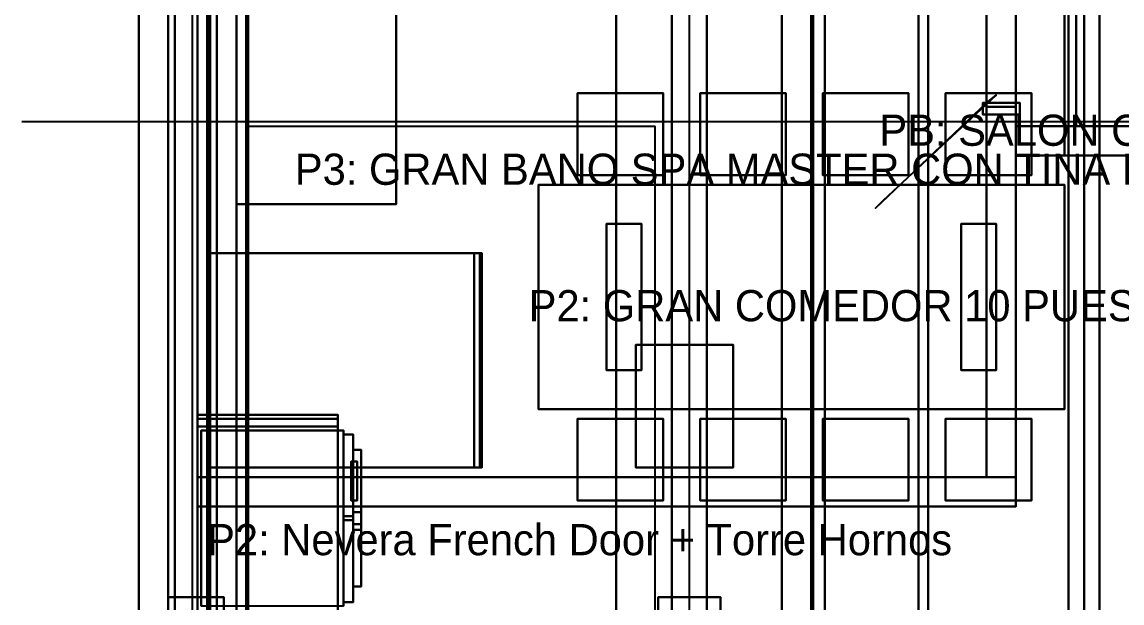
# Model space of a CAD drawing. Header units: metres. Extents: x -1 to 116, y -1 to 42.
# Drawn here: x -0.6 to 5.04, y 15.16 to 18.13 of the extents above; entities that cross this region are included whole.
import ezdxf

# ---------------------------------------------------------------- set-up
doc = ezdxf.new("R2010")
doc.units = ezdxf.units.M
for name, color, linetype in [('CANALON_OCULTO_PROPIO_3D', 8, 'CONTINUOUS'), ('CARPINTERIA_RUSTICA_3D', 8, 'CONTINUOUS'), ('CERCA_PERIMETRAL_3D', 8, 'CONTINUOUS'), ('CUBIERTA_CHALET_3D', 9, 'CONTINUOUS'), ('EJES_ESTRUCTURALES', 1, 'CONTINUOUS'), ('ESTRUCTURA_MADERA_CHALET_3D', 34, 'CONTINUOUS'), ('LOSA_PISO_3D', 8, 'CONTINUOUS'), ('MUROS_EXTERIORES_3D', 7, 'CONTINUOUS'), ('MUROS_INTERIORES_3D', 7, 'CONTINUOUS'), ('P2_COCINA_ISLA_3D', 34, 'CONTINUOUS'), ('P2_LOSA_PISO_3D', 8, 'CONTINUOUS'), ('P2_MOBILIARIO_SOCIAL_3D', 34, 'CONTINUOUS'), ('P2_MUROS_EXT_3D', 34, 'CONTINUOUS'), ('P2_ROTULOS', 6, 'CONTINUOUS'), ('P3_COLUMNAS_METAL_NEGRO_3D', 8, 'CONTINUOUS'), ('P3_LOSA_STEELDECK_3D', 8, 'CONTINUOUS'), ('P3_MOBILIARIO_PRIVADO_3D', 34, 'CONTINUOUS'), ('P3_MUROS_EXT_3D', 34, 'CONTINUOUS'), ('P3_MUROS_INT_3D', 6, 'CONTINUOUS'), ('P3_ROTULOS', 5, 'CONTINUOUS'), ('PB_MOBILIARIO_COMERCIAL_3D', 34, 'CONTINUOUS'), ('PB_MOBILIARIO_GARAJE_3D', 8, 'CONTINUOUS'), ('PB_ZOCALO_PIEDRA_3D', 8, 'CONTINUOUS'), ('ROTULOS_TEXTO', 2, 'CONTINUOUS'), ('TERRENO_3D', 3, 'CONTINUOUS')]:
    doc.layers.add(name, color=color, linetype=linetype)

msp = doc.modelspace()

# ---------------------------------------------------------------- linework, layer by layer
at = {"layer": 'CANALON_OCULTO_PROPIO_3D', "color": 8}
for points in [[(0.15, 7.45, 9.28), (0.35, 7.45, 9.28), (0.35, 24.71, 9.28), (0.15, 24.71, 9.28)], [(0.15, 7.45, 9.34), (0.35, 7.45, 9.34), (0.35, 24.71, 9.34), (0.15, 24.71, 9.34)], [(0.15, 7.45, 9.28), (0.15, 24.71, 9.28), (0.15, 24.71, 9.34), (0.15, 7.45, 9.34)], [(0.3, 7.45, 8.82), (0.55, 7.45, 8.82), (0.55, 24.71, 8.82), (0.3, 24.71, 8.82)], [(0.3, 7.45, 8.88), (0.55, 7.45, 8.88), (0.55, 24.71, 8.88), (0.3, 24.71, 8.88)], [(0.3, 7.45, 8.82), (0.3, 24.71, 8.82), (0.3, 24.71, 8.88), (0.3, 7.45, 8.88)], [(0.35, 7.45, 9.28), (0.35, 24.71, 9.28), (0.35, 24.71, 9.34), (0.35, 7.45, 9.34)], [(0.5, 7.45, 8.88), (0.56, 7.45, 8.88), (0.56, 24.71, 8.88), (0.5, 24.71, 8.88)], [(0.5, 7.45, 9.02), (0.56, 7.45, 9.02), (0.56, 24.71, 9.02), (0.5, 24.71, 9.02)], [(0.5, 7.45, 8.88), (0.5, 24.71, 8.88), (0.5, 24.71, 9.02), (0.5, 7.45, 9.02)], [(0.55, 7.45, 8.82), (0.55, 24.71, 8.82), (0.55, 24.71, 8.88), (0.55, 7.45, 8.88)], [(0.56, 7.45, 8.88), (0.56, 24.71, 8.88), (0.56, 24.71, 9.02), (0.56, 7.45, 9.02)]]:
    msp.add_3dface(points, dxfattribs=at)
at = {"layer": 'CARPINTERIA_RUSTICA_3D', "color": 30}
for points in [[(4.75, 17.6, 6.02), (4.81, 17.6, 6.02), (4.81, 18.42, 6.02), (4.75, 18.42, 6.02)], [(4.75, 17.6, 8.08), (4.81, 17.6, 8.08), (4.81, 18.42, 8.08), (4.75, 18.42, 8.08)], [(4.75, 17.6, 6.02), (4.75, 18.42, 6.02), (4.75, 18.42, 8.08), (4.75, 17.6, 8.08)], [(4.81, 17.6, 6.02), (4.81, 18.42, 6.02), (4.81, 18.42, 8.08), (4.81, 17.6, 8.08)], [(4.35, 17.72, 6.02), (4.4, 17.76, 6.02), (3.82, 17.22, 6.02), (3.78, 17.18, 6.02)], [(4.35, 17.72, 8.08), (4.4, 17.76, 8.08), (3.82, 17.22, 8.08), (3.78, 17.18, 8.08)], [(4.4, 17.76, 6.02), (3.82, 17.22, 6.02), (3.82, 17.22, 8.08), (4.4, 17.76, 8.08)], [(4.35, 17.72, 6.02), (4.4, 17.76, 6.02), (4.4, 17.76, 8.08), (4.35, 17.72, 8.08)], [(4.35, 17.72, 6.02), (3.78, 17.18, 6.02), (3.78, 17.18, 8.08), (4.35, 17.72, 8.08)], [(4.75, 17.6, 6.02), (4.81, 17.6, 6.02), (4.81, 17.6, 8.08), (4.75, 17.6, 8.08)], [(3.78, 17.18, 6.02), (3.82, 17.22, 6.02), (3.82, 17.22, 8.08), (3.78, 17.18, 8.08)]]:
    msp.add_3dface(points, dxfattribs=at)
at = {"layer": 'CARPINTERIA_RUSTICA_3D', "color": 34}
for points in [[(4.33, 17.66, 6), (4.52, 17.66, 6), (4.52, 17.72, 6), (4.33, 17.72, 6)], [(4.33, 17.66, 8.1), (4.52, 17.66, 8.1), (4.52, 17.72, 8.1), (4.33, 17.72, 8.1)], [(4.33, 17.72, 6), (4.52, 17.72, 6), (4.52, 17.72, 8.1), (4.33, 17.72, 8.1)], [(4.33, 17.66, 6), (4.33, 17.72, 6), (4.33, 17.72, 8.1), (4.33, 17.66, 8.1)], [(4.52, 17.66, 6), (4.52, 17.72, 6), (4.52, 17.72, 8.1), (4.52, 17.66, 8.1)], [(4.33, 17.66, 6), (4.52, 17.66, 6), (4.52, 17.66, 8.1), (4.33, 17.66, 8.1)]]:
    msp.add_3dface(points, dxfattribs=at)
at = {"layer": 'CERCA_PERIMETRAL_3D', "color": 8}
for points in [[(0, 11.3), (0.15, 11.3), (0.15, 24.706), (0, 24.706)], [(0, 11.3, 2.5), (0.15, 11.3, 2.5), (0.15, 24.706, 2.5), (0, 24.706, 2.5)], [(0, 11.3), (0, 24.706), (0, 24.706, 2.5), (0, 11.3, 2.5)], [(0.15, 11.3), (0.15, 24.706), (0.15, 24.706, 2.5), (0.15, 11.3, 2.5)]]:
    msp.add_3dface(points, dxfattribs=at)
at = {"layer": 'CUBIERTA_CHALET_3D', "color": 9}
for points in [[(0.4, 7.45, 8.9188), (2.45, 7.45, 10.1997), (2.45, 24.71, 10.1997), (0.4, 24.71, 8.9188)], [(0.4, 7.45, 9.0988), (2.45, 7.45, 10.3797), (2.45, 24.71, 10.3797), (0.4, 24.71, 9.0988)], [(0.4, 7.45, 8.9188), (0.4, 24.71, 8.9188), (0.4, 24.71, 9.0988), (0.4, 7.45, 9.0988)], [(2.45, 7.45, 10.1997), (2.45, 24.71, 10.1997), (2.45, 24.71, 10.3797), (2.45, 7.45, 10.3797)], [(2.45, 14.3, 10.1997), (4.85, 14.3, 11.6994), (4.85, 24.71, 11.6994), (2.45, 24.71, 10.1997)], [(2.45, 14.3, 10.3797), (4.85, 14.3, 11.8794), (4.85, 24.71, 11.8794), (2.45, 24.71, 10.3797)], [(2.45, 14.3, 10.1997), (2.45, 24.71, 10.1997), (2.45, 24.71, 10.3797), (2.45, 14.3, 10.3797)], [(4.85, 14.3, 11.6994), (4.85, 24.71, 11.6994), (4.85, 24.71, 11.8794), (4.85, 14.3, 11.8794)], [(4.85, 14.3, 11.6994), (5.55, 14.3, 11.262), (5.55, 24.71, 11.262), (4.85, 24.71, 11.6994)], [(4.85, 14.3, 11.8794), (5.55, 14.3, 11.442), (5.55, 24.71, 11.442), (4.85, 24.71, 11.8794)], [(4.85, 14.3, 11.6994), (4.85, 24.71, 11.6994), (4.85, 24.71, 11.8794), (4.85, 14.3, 11.8794)]]:
    msp.add_3dface(points, dxfattribs=at)
at = {"layer": 'EJES_ESTRUCTURALES', "color": 1}
for p, q in [((0.275, 1.8), (0.275, 25.51)), ((2.825, 1.8), (2.825, 25.51)), ((-0.6, 17.625), (10.4, 17.625))]:
    msp.add_line(p, q, dxfattribs=at)
at = {"layer": 'ESTRUCTURA_MADERA_CHALET_3D', "color": 34}
for points in [[(4.77, 14.3, 11.4794), (4.93, 14.3, 11.4794), (4.93, 24.71, 11.4794), (4.77, 24.71, 11.4794)], [(4.77, 14.3, 11.6994), (4.93, 14.3, 11.6994), (4.93, 24.71, 11.6994), (4.77, 24.71, 11.6994)], [(4.77, 14.3, 11.4794), (4.77, 24.71, 11.4794), (4.77, 24.71, 11.6994), (4.77, 14.3, 11.6994)], [(4.93, 14.3, 11.4794), (4.93, 24.71, 11.4794), (4.93, 24.71, 11.6994), (4.93, 14.3, 11.6994)]]:
    msp.add_3dface(points, dxfattribs=at)
at = {"layer": 'LOSA_PISO_3D', "color": 8}
for points in [[(0.15, 10.35, -0.15), (9.15, 10.35, -0.15), (9.15, 24.71, -0.15), (0.15, 24.71, -0.15)], [(0.15, 10.35), (9.15, 10.35), (9.15, 24.71), (0.15, 24.71)], [(0.15, 10.35, -0.15), (0.15, 24.71, -0.15), (0.15, 24.71), (0.15, 10.35)]]:
    msp.add_3dface(points, dxfattribs=at)
at = {"layer": 'MUROS_EXTERIORES_3D', "color": 7}
for points in [[(0.15, 3), (0.3, 3), (0.3, 24.71), (0.15, 24.71)], [(0.15, 3, 2.85), (0.3, 3, 2.85), (0.3, 24.71, 2.85), (0.15, 24.71, 2.85)], [(0.15, 3), (0.15, 24.71), (0.15, 24.71, 2.85), (0.15, 3, 2.85)], [(0.3, 3), (0.3, 24.71), (0.3, 24.71, 2.85), (0.3, 3, 2.85)]]:
    msp.add_3dface(points, dxfattribs=at)
at = {"layer": 'MUROS_INTERIORES_3D', "color": 7}
for points in [[(3.3, 11.8), (3.45, 11.8), (3.45, 24.56), (3.3, 24.56)], [(3.3, 11.8, 2.85), (3.45, 11.8, 2.85), (3.45, 24.56, 2.85), (3.3, 24.56, 2.85)], [(3.3, 11.8), (3.3, 24.56), (3.3, 24.56, 2.85), (3.3, 11.8, 2.85)], [(3.45, 11.8), (3.45, 24.56), (3.45, 24.56, 2.85), (3.45, 11.8, 2.85)]]:
    msp.add_3dface(points, dxfattribs=at)
at = {"layer": 'P2_COCINA_ISLA_3D', "color": 34}
for points in [[(0.3, 16.06, 3), (1.02, 16.06, 3), (1.02, 16.12, 3), (0.3, 16.12, 3)], [(0.3, 16.06, 5.3), (1.02, 16.06, 5.3), (1.02, 16.12, 5.3), (0.3, 16.12, 5.3)], [(0.3, 16.12, 3), (1.02, 16.12, 3), (1.02, 16.12, 5.3), (0.3, 16.12, 5.3)], [(0.3, 16.06, 3), (0.3, 16.12, 3), (0.3, 16.12, 5.3), (0.3, 16.06, 5.3)], [(0.3, 15.1, 4.98), (1.02, 15.1, 4.98), (1.02, 16.1, 4.98), (0.3, 16.1, 4.98)], [(0.3, 15.1, 5.3), (1.02, 15.1, 5.3), (1.02, 16.1, 5.3), (0.3, 16.1, 5.3)], [(0.3, 16.1, 4.98), (1.02, 16.1, 4.98), (1.02, 16.1, 5.3), (0.3, 16.1, 5.3)], [(0.3, 15.1, 4.98), (0.3, 16.1, 4.98), (0.3, 16.1, 5.3), (0.3, 15.1, 5.3)], [(1.02, 16.06, 3), (1.02, 16.12, 3), (1.02, 16.12, 5.3), (1.02, 16.06, 5.3)], [(1.02, 15.1, 4.98), (1.02, 16.1, 4.98), (1.02, 16.1, 5.3), (1.02, 15.1, 5.3)], [(0.3, 16.06, 3), (1.02, 16.06, 3), (1.02, 16.06, 5.3), (0.3, 16.06, 5.3)]]:
    msp.add_3dface(points, dxfattribs=at)
at = {"layer": 'P2_COCINA_ISLA_3D', "color": 8}
for points in [[(0.32, 15.14, 3), (1.05, 15.14, 3), (1.05, 16.04, 3), (0.32, 16.04, 3)], [(0.32, 15.14, 4.94), (1.05, 15.14, 4.94), (1.05, 16.04, 4.94), (0.32, 16.04, 4.94)], [(0.32, 16.04, 3), (1.05, 16.04, 3), (1.05, 16.04, 4.94), (0.32, 16.04, 4.94)], [(0.32, 15.14, 3), (0.32, 16.04, 3), (0.32, 16.04, 4.94), (0.32, 15.14, 4.94)], [(1.05, 15.14, 3), (1.05, 16.04, 3), (1.05, 16.04, 4.94), (1.05, 15.14, 4.94)], [(1.1, 15.24, 3.6), (1.14, 15.24, 3.6), (1.14, 15.94, 3.6), (1.1, 15.94, 3.6)], [(1.1, 15.24, 3.64), (1.14, 15.24, 3.64), (1.14, 15.94, 3.64), (1.1, 15.94, 3.64)], [(1.1, 15.94, 3.6), (1.14, 15.94, 3.6), (1.14, 15.94, 3.64), (1.1, 15.94, 3.64)], [(1.1, 15.24, 3.6), (1.1, 15.94, 3.6), (1.1, 15.94, 3.64), (1.1, 15.24, 3.64)], [(1.14, 15.24, 3.6), (1.14, 15.94, 3.6), (1.14, 15.94, 3.64), (1.14, 15.24, 3.64)], [(1.09, 15.68, 4.12), (1.12, 15.68, 4.12), (1.12, 15.88, 4.12), (1.09, 15.88, 4.12)], [(1.09, 15.68, 4.42), (1.12, 15.68, 4.42), (1.12, 15.88, 4.42), (1.09, 15.88, 4.42)], [(1.09, 15.88, 4.12), (1.12, 15.88, 4.12), (1.12, 15.88, 4.42), (1.09, 15.88, 4.42)], [(1.09, 15.68, 4.12), (1.09, 15.88, 4.12), (1.09, 15.88, 4.42), (1.09, 15.68, 4.42)], [(1.12, 15.68, 4.12), (1.12, 15.88, 4.12), (1.12, 15.88, 4.42), (1.12, 15.68, 4.42)], [(1.09, 15.68, 4.12), (1.12, 15.68, 4.12), (1.12, 15.68, 4.42), (1.09, 15.68, 4.42)], [(1.1, 15.62, 3.88), (1.14, 15.62, 3.88), (1.14, 15.65, 3.88), (1.1, 15.65, 3.88)], [(1.1, 15.62, 4.75), (1.14, 15.62, 4.75), (1.14, 15.65, 4.75), (1.1, 15.65, 4.75)], [(1.1, 15.65, 3.88), (1.14, 15.65, 3.88), (1.14, 15.65, 4.75), (1.1, 15.65, 4.75)], [(1.1, 15.62, 3.88), (1.1, 15.65, 3.88), (1.1, 15.65, 4.75), (1.1, 15.62, 4.75)], [(1.14, 15.62, 3.88), (1.14, 15.65, 3.88), (1.14, 15.65, 4.75), (1.14, 15.62, 4.75)], [(1.1, 15.62, 3.88), (1.14, 15.62, 3.88), (1.14, 15.62, 4.75), (1.1, 15.62, 4.75)], [(1.1, 15.53, 3.88), (1.14, 15.53, 3.88), (1.14, 15.56, 3.88), (1.1, 15.56, 3.88)], [(1.1, 15.53, 4.75), (1.14, 15.53, 4.75), (1.14, 15.56, 4.75), (1.1, 15.56, 4.75)], [(1.1, 15.56, 3.88), (1.14, 15.56, 3.88), (1.14, 15.56, 4.75), (1.1, 15.56, 4.75)], [(1.1, 15.53, 3.88), (1.1, 15.56, 3.88), (1.1, 15.56, 4.75), (1.1, 15.53, 4.75)], [(1.1, 15.53, 3.88), (1.14, 15.53, 3.88), (1.14, 15.53, 4.75), (1.1, 15.53, 4.75)], [(1.14, 15.53, 3.88), (1.14, 15.56, 3.88), (1.14, 15.56, 4.75), (1.14, 15.53, 4.75)], [(1.1, 15.24, 3.6), (1.14, 15.24, 3.6), (1.14, 15.24, 3.64), (1.1, 15.24, 3.64)]]:
    msp.add_3dface(points, dxfattribs=at)
at = {"layer": 'P2_COCINA_ISLA_3D', "color": 7}
for points in [[(1.05, 15.16, 3.04), (1.1, 15.16, 3.04), (1.1, 16.02, 3.04), (1.05, 16.02, 3.04)], [(1.05, 15.16, 3.7), (1.1, 15.16, 3.7), (1.1, 16.02, 3.7), (1.05, 16.02, 3.7)], [(1.05, 16.02, 3.04), (1.1, 16.02, 3.04), (1.1, 16.02, 3.7), (1.05, 16.02, 3.7)], [(1.05, 15.16, 3.04), (1.05, 16.02, 3.04), (1.05, 16.02, 3.7), (1.05, 15.16, 3.7)], [(1.05, 15.6, 3.74), (1.1, 15.6, 3.74), (1.1, 16.02, 3.74), (1.05, 16.02, 3.74)], [(1.05, 15.6, 4.92), (1.1, 15.6, 4.92), (1.1, 16.02, 4.92), (1.05, 16.02, 4.92)], [(1.05, 16.02, 3.74), (1.1, 16.02, 3.74), (1.1, 16.02, 4.92), (1.05, 16.02, 4.92)], [(1.05, 15.6, 3.74), (1.05, 16.02, 3.74), (1.05, 16.02, 4.92), (1.05, 15.6, 4.92)], [(1.1, 15.16, 3.04), (1.1, 16.02, 3.04), (1.1, 16.02, 3.7), (1.1, 15.16, 3.7)], [(1.1, 15.6, 3.74), (1.1, 16.02, 3.74), (1.1, 16.02, 4.92), (1.1, 15.6, 4.92)], [(1.05, 15.6, 3.74), (1.1, 15.6, 3.74), (1.1, 15.6, 4.92), (1.05, 15.6, 4.92)], [(1.05, 15.16, 3.74), (1.1, 15.16, 3.74), (1.1, 15.58, 3.74), (1.05, 15.58, 3.74)], [(1.05, 15.16, 4.92), (1.1, 15.16, 4.92), (1.1, 15.58, 4.92), (1.05, 15.58, 4.92)], [(1.05, 15.58, 3.74), (1.1, 15.58, 3.74), (1.1, 15.58, 4.92), (1.05, 15.58, 4.92)], [(1.05, 15.16, 3.74), (1.05, 15.58, 3.74), (1.05, 15.58, 4.92), (1.05, 15.16, 4.92)], [(1.1, 15.16, 3.74), (1.1, 15.58, 3.74), (1.1, 15.58, 4.92), (1.1, 15.16, 4.92)], [(1.05, 15.16, 3.04), (1.1, 15.16, 3.04), (1.1, 15.16, 3.7), (1.05, 15.16, 3.7)], [(1.05, 15.16, 3.74), (1.1, 15.16, 3.74), (1.1, 15.16, 4.92), (1.05, 15.16, 4.92)]]:
    msp.add_3dface(points, dxfattribs=at)
at = {"layer": 'P2_LOSA_PISO_3D', "color": 8}
for points in [[(0.15, 10.35, 2.85), (9.15, 10.35, 2.85), (9.15, 24.71, 2.85), (0.15, 24.71, 2.85)], [(0.15, 10.35, 3), (9.15, 10.35, 3), (9.15, 24.71, 3), (0.15, 24.71, 3)], [(0.15, 10.35, 2.85), (0.15, 24.71, 2.85), (0.15, 24.71, 3), (0.15, 10.35, 3)]]:
    msp.add_3dface(points, dxfattribs=at)
at = {"layer": 'P2_MOBILIARIO_SOCIAL_3D', "color": 30}
for points in [[(2.25, 17.35, 3), (2.69, 17.35, 3), (2.69, 17.77, 3), (2.25, 17.77, 3)], [(2.25, 17.35, 3.46), (2.69, 17.35, 3.46), (2.69, 17.77, 3.46), (2.25, 17.77, 3.46)], [(2.25, 17.77, 3), (2.69, 17.77, 3), (2.69, 17.77, 3.46), (2.25, 17.77, 3.46)], [(2.25, 17.35, 3), (2.25, 17.77, 3), (2.25, 17.77, 3.46), (2.25, 17.35, 3.46)], [(2.69, 17.35, 3), (2.69, 17.77, 3), (2.69, 17.77, 3.46), (2.69, 17.35, 3.46)], [(2.88, 17.35, 3), (3.32, 17.35, 3), (3.32, 17.77, 3), (2.88, 17.77, 3)], [(2.88, 17.35, 3.46), (3.32, 17.35, 3.46), (3.32, 17.77, 3.46), (2.88, 17.77, 3.46)], [(2.88, 17.77, 3), (3.32, 17.77, 3), (3.32, 17.77, 3.46), (2.88, 17.77, 3.46)], [(2.88, 17.35, 3), (2.88, 17.77, 3), (2.88, 17.77, 3.46), (2.88, 17.35, 3.46)], [(3.32, 17.35, 3), (3.32, 17.77, 3), (3.32, 17.77, 3.46), (3.32, 17.35, 3.46)], [(3.51, 17.35, 3), (3.95, 17.35, 3), (3.95, 17.77, 3), (3.51, 17.77, 3)], [(3.51, 17.35, 3.46), (3.95, 17.35, 3.46), (3.95, 17.77, 3.46), (3.51, 17.77, 3.46)], [(3.51, 17.77, 3), (3.95, 17.77, 3), (3.95, 17.77, 3.46), (3.51, 17.77, 3.46)], [(3.51, 17.35, 3), (3.51, 17.77, 3), (3.51, 17.77, 3.46), (3.51, 17.35, 3.46)], [(3.95, 17.35, 3), (3.95, 17.77, 3), (3.95, 17.77, 3.46), (3.95, 17.35, 3.46)], [(4.14, 17.35, 3), (4.58, 17.35, 3), (4.58, 17.77, 3), (4.14, 17.77, 3)], [(4.14, 17.35, 3.46), (4.58, 17.35, 3.46), (4.58, 17.77, 3.46), (4.14, 17.77, 3.46)], [(4.14, 17.77, 3), (4.58, 17.77, 3), (4.58, 17.77, 3.46), (4.14, 17.77, 3.46)], [(4.14, 17.35, 3), (4.14, 17.77, 3), (4.14, 17.77, 3.46), (4.14, 17.35, 3.46)], [(4.58, 17.35, 3), (4.58, 17.77, 3), (4.58, 17.77, 3.46), (4.58, 17.35, 3.46)], [(2.25, 17.35, 3), (2.69, 17.35, 3), (2.69, 17.35, 3.46), (2.25, 17.35, 3.46)], [(2.88, 17.35, 3), (3.32, 17.35, 3), (3.32, 17.35, 3.46), (2.88, 17.35, 3.46)], [(3.51, 17.35, 3), (3.95, 17.35, 3), (3.95, 17.35, 3.46), (3.51, 17.35, 3.46)], [(4.14, 17.35, 3), (4.58, 17.35, 3), (4.58, 17.35, 3.46), (4.14, 17.35, 3.46)], [(2.25, 15.68, 3), (2.69, 15.68, 3), (2.69, 16.1, 3), (2.25, 16.1, 3)], [(2.25, 15.68, 3.46), (2.69, 15.68, 3.46), (2.69, 16.1, 3.46), (2.25, 16.1, 3.46)], [(2.25, 16.1, 3), (2.69, 16.1, 3), (2.69, 16.1, 3.46), (2.25, 16.1, 3.46)], [(2.25, 15.68, 3), (2.25, 16.1, 3), (2.25, 16.1, 3.46), (2.25, 15.68, 3.46)], [(2.69, 15.68, 3), (2.69, 16.1, 3), (2.69, 16.1, 3.46), (2.69, 15.68, 3.46)], [(2.88, 15.68, 3), (3.32, 15.68, 3), (3.32, 16.1, 3), (2.88, 16.1, 3)], [(2.88, 15.68, 3.46), (3.32, 15.68, 3.46), (3.32, 16.1, 3.46), (2.88, 16.1, 3.46)], [(2.88, 16.1, 3), (3.32, 16.1, 3), (3.32, 16.1, 3.46), (2.88, 16.1, 3.46)], [(2.88, 15.68, 3), (2.88, 16.1, 3), (2.88, 16.1, 3.46), (2.88, 15.68, 3.46)], [(3.32, 15.68, 3), (3.32, 16.1, 3), (3.32, 16.1, 3.46), (3.32, 15.68, 3.46)], [(3.51, 15.68, 3), (3.95, 15.68, 3), (3.95, 16.1, 3), (3.51, 16.1, 3)], [(3.51, 15.68, 3.46), (3.95, 15.68, 3.46), (3.95, 16.1, 3.46), (3.51, 16.1, 3.46)], [(3.51, 16.1, 3), (3.95, 16.1, 3), (3.95, 16.1, 3.46), (3.51, 16.1, 3.46)], [(3.51, 15.68, 3), (3.51, 16.1, 3), (3.51, 16.1, 3.46), (3.51, 15.68, 3.46)], [(3.95, 15.68, 3), (3.95, 16.1, 3), (3.95, 16.1, 3.46), (3.95, 15.68, 3.46)], [(4.14, 15.68, 3), (4.58, 15.68, 3), (4.58, 16.1, 3), (4.14, 16.1, 3)], [(4.14, 15.68, 3.46), (4.58, 15.68, 3.46), (4.58, 16.1, 3.46), (4.14, 16.1, 3.46)], [(4.14, 16.1, 3), (4.58, 16.1, 3), (4.58, 16.1, 3.46), (4.14, 16.1, 3.46)], [(4.14, 15.68, 3), (4.14, 16.1, 3), (4.14, 16.1, 3.46), (4.14, 15.68, 3.46)], [(4.58, 15.68, 3), (4.58, 16.1, 3), (4.58, 16.1, 3.46), (4.58, 15.68, 3.46)], [(2.25, 15.68, 3), (2.69, 15.68, 3), (2.69, 15.68, 3.46), (2.25, 15.68, 3.46)], [(2.88, 15.68, 3), (3.32, 15.68, 3), (3.32, 15.68, 3.46), (2.88, 15.68, 3.46)], [(3.51, 15.68, 3), (3.95, 15.68, 3), (3.95, 15.68, 3.46), (3.51, 15.68, 3.46)], [(4.14, 15.68, 3), (4.58, 15.68, 3), (4.58, 15.68, 3.46), (4.14, 15.68, 3.46)]]:
    msp.add_3dface(points, dxfattribs=at)
at = {"layer": 'P2_MOBILIARIO_SOCIAL_3D', "color": 34}
for points in [[(2.05, 16.15, 3.7), (4.75, 16.15, 3.7), (4.75, 17.3, 3.7), (2.05, 17.3, 3.7)], [(2.05, 16.15, 3.77), (4.75, 16.15, 3.77), (4.75, 17.3, 3.77), (2.05, 17.3, 3.77)], [(2.05, 17.3, 3.7), (4.75, 17.3, 3.7), (4.75, 17.3, 3.77), (2.05, 17.3, 3.77)], [(2.05, 16.15, 3.7), (2.05, 17.3, 3.7), (2.05, 17.3, 3.77), (2.05, 16.15, 3.77)], [(4.75, 16.15, 3.7), (4.75, 17.3, 3.7), (4.75, 17.3, 3.77), (4.75, 16.15, 3.77)], [(2.05, 16.15, 3.7), (4.75, 16.15, 3.7), (4.75, 16.15, 3.77), (2.05, 16.15, 3.77)]]:
    msp.add_3dface(points, dxfattribs=at)
at = {"layer": 'P2_MOBILIARIO_SOCIAL_3D', "color": 8}
for points in [[(2.4, 16.35, 3), (2.58, 16.35, 3), (2.58, 17.1, 3), (2.4, 17.1, 3)], [(2.4, 16.35, 3.7), (2.58, 16.35, 3.7), (2.58, 17.1, 3.7), (2.4, 17.1, 3.7)], [(2.4, 17.1, 3), (2.58, 17.1, 3), (2.58, 17.1, 3.7), (2.4, 17.1, 3.7)], [(2.4, 16.35, 3), (2.4, 17.1, 3), (2.4, 17.1, 3.7), (2.4, 16.35, 3.7)], [(2.58, 16.35, 3), (2.58, 17.1, 3), (2.58, 17.1, 3.7), (2.58, 16.35, 3.7)], [(4.22, 16.35, 3), (4.4, 16.35, 3), (4.4, 17.1, 3), (4.22, 17.1, 3)], [(4.22, 16.35, 3.7), (4.4, 16.35, 3.7), (4.4, 17.1, 3.7), (4.22, 17.1, 3.7)], [(4.22, 17.1, 3), (4.4, 17.1, 3), (4.4, 17.1, 3.7), (4.22, 17.1, 3.7)], [(4.22, 16.35, 3), (4.22, 17.1, 3), (4.22, 17.1, 3.7), (4.22, 16.35, 3.7)], [(4.4, 16.35, 3), (4.4, 17.1, 3), (4.4, 17.1, 3.7), (4.4, 16.35, 3.7)], [(2.4, 16.35, 3), (2.58, 16.35, 3), (2.58, 16.35, 3.7), (2.4, 16.35, 3.7)], [(4.22, 16.35, 3), (4.4, 16.35, 3), (4.4, 16.35, 3.7), (4.22, 16.35, 3.7)]]:
    msp.add_3dface(points, dxfattribs=at)
at = {"layer": 'P2_MUROS_EXT_3D', "color": 34}
for points in [[(0.15, 3, 3), (0.3, 3, 3), (0.3, 24.71, 3), (0.15, 24.71, 3)], [(0.15, 3, 5.85), (0.3, 3, 5.85), (0.3, 24.71, 5.85), (0.15, 24.71, 5.85)], [(0.15, 3, 3), (0.15, 24.71, 3), (0.15, 24.71, 5.85), (0.15, 3, 5.85)], [(0.3, 3, 3), (0.3, 24.71, 3), (0.3, 24.71, 5.85), (0.3, 3, 5.85)]]:
    msp.add_3dface(points, dxfattribs=at)
at = {"layer": 'P3_COLUMNAS_METAL_NEGRO_3D', "color": 8}
for points in [[(0.185, 3.15, 5.8), (0.365, 3.15, 5.8), (0.365, 24.71, 5.8), (0.185, 24.71, 5.8)], [(0.185, 3.15, 5.85), (0.365, 3.15, 5.85), (0.365, 24.71, 5.85), (0.185, 24.71, 5.85)], [(0.185, 3.15, 5.8), (0.185, 24.71, 5.8), (0.185, 24.71, 5.85), (0.185, 3.15, 5.85)], [(0.365, 3.15, 5.8), (0.365, 24.71, 5.8), (0.365, 24.71, 5.85), (0.365, 3.15, 5.85)], [(2.735, 3.15, 5.8), (2.915, 3.15, 5.8), (2.915, 24.71, 5.8), (2.735, 24.71, 5.8)], [(2.735, 3.15, 5.85), (2.915, 3.15, 5.85), (2.915, 24.71, 5.85), (2.735, 24.71, 5.85)], [(2.735, 3.15, 5.8), (2.735, 24.71, 5.8), (2.735, 24.71, 5.85), (2.735, 3.15, 5.85)], [(2.915, 3.15, 5.8), (2.915, 24.71, 5.8), (2.915, 24.71, 5.85), (2.915, 3.15, 5.85)], [(0.15, 14.865, 6), (0.435, 14.865, 6), (0.435, 15.185, 6), (0.15, 15.185, 6)], [(0.15, 14.865, 6.03), (0.435, 14.865, 6.03), (0.435, 15.185, 6.03), (0.15, 15.185, 6.03)], [(0.15, 15.185, 6), (0.435, 15.185, 6), (0.435, 15.185, 6.03), (0.15, 15.185, 6.03)], [(0.15, 14.865, 6), (0.15, 15.185, 6), (0.15, 15.185, 6.03), (0.15, 14.865, 6.03)], [(0.435, 14.865, 6), (0.435, 15.185, 6), (0.435, 15.185, 6.03), (0.435, 14.865, 6.03)], [(2.665, 14.865, 6), (2.985, 14.865, 6), (2.985, 15.185, 6), (2.665, 15.185, 6)], [(2.665, 14.865, 6.03), (2.985, 14.865, 6.03), (2.985, 15.185, 6.03), (2.665, 15.185, 6.03)], [(2.665, 15.185, 6), (2.985, 15.185, 6), (2.985, 15.185, 6.03), (2.665, 15.185, 6.03)], [(2.665, 14.865, 6), (2.665, 15.185, 6), (2.665, 15.185, 6.03), (2.665, 14.865, 6.03)], [(2.985, 14.865, 6), (2.985, 15.185, 6), (2.985, 15.185, 6.03), (2.985, 14.865, 6.03)]]:
    msp.add_3dface(points, dxfattribs=at)
at = {"layer": 'P3_LOSA_STEELDECK_3D', "color": 8}
for points in [[(0.15, 10.4, 5.85), (9.15, 10.4, 5.85), (9.15, 24.71, 5.85), (0.15, 24.71, 5.85)], [(0.15, 10.4, 6), (9.15, 10.4, 6), (9.15, 24.71, 6), (0.15, 24.71, 6)], [(0.15, 10.4, 5.85), (0.15, 24.71, 5.85), (0.15, 24.71, 6), (0.15, 10.4, 6)]]:
    msp.add_3dface(points, dxfattribs=at)
at = {"layer": 'P3_MOBILIARIO_PRIVADO_3D', "color": 7}
for points in [[(0.5, 17.2, 6), (1.32, 17.2, 6), (1.32, 18.72, 6), (0.5, 18.72, 6)], [(0.5, 17.2, 6.62), (1.32, 17.2, 6.62), (1.32, 18.72, 6.62), (0.5, 18.72, 6.62)], [(0.5, 17.2, 6), (0.5, 18.72, 6), (0.5, 18.72, 6.62), (0.5, 17.2, 6.62)], [(1.32, 17.2, 6), (1.32, 18.72, 6), (1.32, 18.72, 6.62), (1.32, 17.2, 6.62)], [(0.5, 17.2, 6), (1.32, 17.2, 6), (1.32, 17.2, 6.62), (0.5, 17.2, 6.62)], [(2.55, 15.85, 6), (3.05, 15.85, 6), (3.05, 16.48, 6), (2.55, 16.48, 6)], [(2.55, 15.85, 6.42), (3.05, 15.85, 6.42), (3.05, 16.48, 6.42), (2.55, 16.48, 6.42)], [(2.55, 16.48, 6), (3.05, 16.48, 6), (3.05, 16.48, 6.42), (2.55, 16.48, 6.42)], [(2.55, 15.85, 6), (2.55, 16.48, 6), (2.55, 16.48, 6.42), (2.55, 15.85, 6.42)], [(3.05, 15.85, 6), (3.05, 16.48, 6), (3.05, 16.48, 6.42), (3.05, 15.85, 6.42)], [(2.55, 15.85, 6), (3.05, 15.85, 6), (3.05, 15.85, 6.42), (2.55, 15.85, 6.42)]]:
    msp.add_3dface(points, dxfattribs=at)
at = {"layer": 'P3_MOBILIARIO_PRIVADO_3D', "color": 8}
for points in [[(0.35, 15.85, 6), (1.75, 15.85, 6), (1.75, 16.95, 6), (0.35, 16.95, 6)], [(0.35, 15.85, 6.06), (1.75, 15.85, 6.06), (1.75, 16.95, 6.06), (0.35, 16.95, 6.06)], [(0.35, 16.95, 6), (1.75, 16.95, 6), (1.75, 16.95, 6.06), (0.35, 16.95, 6.06)], [(0.35, 15.85, 6), (0.35, 16.95, 6), (0.35, 16.95, 6.06), (0.35, 15.85, 6.06)], [(1.75, 15.85, 6), (1.75, 16.95, 6), (1.75, 16.95, 6.06), (1.75, 15.85, 6.06)], [(0.35, 15.85, 6), (1.75, 15.85, 6), (1.75, 15.85, 6.06), (0.35, 15.85, 6.06)]]:
    msp.add_3dface(points, dxfattribs=at)
at = {"layer": 'P3_MOBILIARIO_PRIVADO_3D', "color": 4}
for points in [[(1.72, 15.85, 6.06), (1.76, 15.85, 6.06), (1.76, 16.95, 6.06), (1.72, 16.95, 6.06)], [(1.72, 15.85, 8.1), (1.76, 15.85, 8.1), (1.76, 16.95, 8.1), (1.72, 16.95, 8.1)], [(1.72, 16.95, 6.06), (1.76, 16.95, 6.06), (1.76, 16.95, 8.1), (1.72, 16.95, 8.1)], [(1.72, 15.85, 6.06), (1.72, 16.95, 6.06), (1.72, 16.95, 8.1), (1.72, 15.85, 8.1)], [(1.76, 15.85, 6.06), (1.76, 16.95, 6.06), (1.76, 16.95, 8.1), (1.76, 15.85, 8.1)], [(1.72, 15.85, 6.06), (1.76, 15.85, 6.06), (1.76, 15.85, 8.1), (1.72, 15.85, 8.1)]]:
    msp.add_3dface(points, dxfattribs=at)
at = {"layer": 'P3_MUROS_EXT_3D', "color": 34}
for points in [[(0.15, 7.45, 6), (0.3, 7.45, 6), (0.3, 24.71, 6), (0.15, 24.71, 6)], [(0.15, 7.45, 9.28), (0.3, 7.45, 9.28), (0.3, 24.71, 9.28), (0.15, 24.71, 9.28)], [(0.15, 7.45, 6), (0.15, 24.71, 6), (0.15, 24.71, 9.28), (0.15, 7.45, 9.28)], [(0.3, 7.45, 6), (0.3, 24.71, 6), (0.3, 24.71, 9.28), (0.3, 7.45, 9.28)]]:
    msp.add_3dface(points, dxfattribs=at)
at = {"layer": 'P3_MUROS_INT_3D', "color": 6}
for points in [[(4.35, 17.7, 8.1), (4.5, 17.7, 8.1), (4.5, 18.5, 8.1), (4.35, 18.5, 8.1)], [(4.35, 17.7, 8.85), (4.5, 17.7, 8.85), (4.5, 18.5, 8.85), (4.35, 18.5, 8.85)], [(4.35, 17.7, 8.1), (4.35, 18.5, 8.1), (4.35, 18.5, 8.85), (4.35, 17.7, 8.85)], [(4.5, 17.7, 8.1), (4.5, 18.5, 8.1), (4.5, 18.5, 8.85), (4.5, 17.7, 8.85)], [(4.35, 15.8, 6), (4.5, 15.8, 6), (4.5, 17.7, 6), (4.35, 17.7, 6)], [(4.35, 15.8, 8.85), (4.5, 15.8, 8.85), (4.5, 17.7, 8.85), (4.35, 17.7, 8.85)], [(4.35, 17.7, 6), (4.5, 17.7, 6), (4.5, 17.7, 8.85), (4.35, 17.7, 8.85)], [(4.35, 15.8, 6), (4.35, 17.7, 6), (4.35, 17.7, 8.85), (4.35, 15.8, 8.85)], [(4.35, 17.7, 8.1), (4.5, 17.7, 8.1), (4.5, 17.7, 8.85), (4.35, 17.7, 8.85)], [(4.5, 15.8, 6), (4.5, 17.7, 6), (4.5, 17.7, 8.85), (4.5, 15.8, 8.85)], [(4.5, 17.45, 6), (4.75, 17.45, 6), (4.75, 17.6, 6), (4.5, 17.6, 6)], [(4.5, 17.45, 8.85), (4.75, 17.45, 8.85), (4.75, 17.6, 8.85), (4.5, 17.6, 8.85)], [(4.5, 17.6, 6), (4.75, 17.6, 6), (4.75, 17.6, 8.85), (4.5, 17.6, 8.85)], [(4.5, 17.45, 6), (4.5, 17.6, 6), (4.5, 17.6, 8.85), (4.5, 17.45, 8.85)], [(4.75, 17.45, 6), (4.75, 17.6, 6), (4.75, 17.6, 8.85), (4.75, 17.45, 8.85)], [(4.75, 17.45, 8.1), (5.65, 17.45, 8.1), (5.65, 17.6, 8.1), (4.75, 17.6, 8.1)], [(4.75, 17.45, 8.85), (5.65, 17.45, 8.85), (5.65, 17.6, 8.85), (4.75, 17.6, 8.85)], [(4.75, 17.6, 8.1), (5.65, 17.6, 8.1), (5.65, 17.6, 8.85), (4.75, 17.6, 8.85)], [(4.75, 17.45, 8.1), (4.75, 17.6, 8.1), (4.75, 17.6, 8.85), (4.75, 17.45, 8.85)], [(4.5, 17.45, 6), (4.75, 17.45, 6), (4.75, 17.45, 8.85), (4.5, 17.45, 8.85)], [(4.75, 17.45, 8.1), (5.65, 17.45, 8.1), (5.65, 17.45, 8.85), (4.75, 17.45, 8.85)], [(0.3, 15.65, 6), (4.5, 15.65, 6), (4.5, 15.8, 6), (0.3, 15.8, 6)], [(0.3, 15.65, 8.85), (4.5, 15.65, 8.85), (4.5, 15.8, 8.85), (0.3, 15.8, 8.85)], [(0.3, 15.8, 6), (4.5, 15.8, 6), (4.5, 15.8, 8.85), (0.3, 15.8, 8.85)], [(0.3, 15.65, 6), (0.3, 15.8, 6), (0.3, 15.8, 8.85), (0.3, 15.65, 8.85)], [(4.35, 15.8, 6), (4.5, 15.8, 6), (4.5, 15.8, 8.85), (4.35, 15.8, 8.85)], [(4.5, 15.65, 6), (4.5, 15.8, 6), (4.5, 15.8, 8.85), (4.5, 15.65, 8.85)], [(0.3, 15.65, 6), (4.5, 15.65, 6), (4.5, 15.65, 8.85), (0.3, 15.65, 8.85)]]:
    msp.add_3dface(points, dxfattribs=at)
at = {"layer": 'PB_MOBILIARIO_COMERCIAL_3D', "color": 34}
for points in [[(3.46, 12, 0.52), (4.05, 12, 0.52), (4.05, 23.6, 0.52), (3.46, 23.6, 0.52)], [(3.46, 12, 0.62), (4.05, 12, 0.62), (4.05, 23.6, 0.62), (3.46, 23.6, 0.62)], [(3.46, 12, 0.52), (3.46, 23.6, 0.52), (3.46, 23.6, 0.62), (3.46, 12, 0.62)], [(3.46, 12, 0.98), (4.05, 12, 0.98), (4.05, 23.6, 0.98), (3.46, 23.6, 0.98)], [(3.46, 12, 1.08), (4.05, 12, 1.08), (4.05, 23.6, 1.08), (3.46, 23.6, 1.08)], [(3.46, 12, 0.98), (3.46, 23.6, 0.98), (3.46, 23.6, 1.08), (3.46, 12, 1.08)], [(3.46, 12, 1.44), (4.05, 12, 1.44), (4.05, 23.6, 1.44), (3.46, 23.6, 1.44)], [(3.46, 12, 1.54), (4.05, 12, 1.54), (4.05, 23.6, 1.54), (3.46, 23.6, 1.54)], [(3.46, 12, 1.44), (3.46, 23.6, 1.44), (3.46, 23.6, 1.54), (3.46, 12, 1.54)], [(4.05, 12, 0.52), (4.05, 23.6, 0.52), (4.05, 23.6, 0.62), (4.05, 12, 0.62)], [(4.05, 12, 0.98), (4.05, 23.6, 0.98), (4.05, 23.6, 1.08), (4.05, 12, 1.08)], [(4.05, 12, 1.44), (4.05, 23.6, 1.44), (4.05, 23.6, 1.54), (4.05, 12, 1.54)]]:
    msp.add_3dface(points, dxfattribs=at)
at = {"layer": 'PB_MOBILIARIO_COMERCIAL_3D', "color": 30}
for points in [[(3.52, 12.08, 0.62), (4, 12.08, 0.62), (4, 23.52, 0.62), (3.52, 23.52, 0.62)], [(3.52, 12.08, 0.74), (4, 12.08, 0.74), (4, 23.52, 0.74), (3.52, 23.52, 0.74)], [(3.52, 12.08, 0.62), (3.52, 23.52, 0.62), (3.52, 23.52, 0.74), (3.52, 12.08, 0.74)], [(4, 12.08, 0.62), (4, 23.52, 0.62), (4, 23.52, 0.74), (4, 12.08, 0.74)]]:
    msp.add_3dface(points, dxfattribs=at)
at = {"layer": 'PB_MOBILIARIO_COMERCIAL_3D', "color": 1}
for points in [[(3.52, 12.08, 1.08), (4, 12.08, 1.08), (4, 23.52, 1.08), (3.52, 23.52, 1.08)], [(3.52, 12.08, 1.2), (4, 12.08, 1.2), (4, 23.52, 1.2), (3.52, 23.52, 1.2)], [(3.52, 12.08, 1.08), (3.52, 23.52, 1.08), (3.52, 23.52, 1.2), (3.52, 12.08, 1.2)], [(4, 12.08, 1.08), (4, 23.52, 1.08), (4, 23.52, 1.2), (4, 12.08, 1.2)]]:
    msp.add_3dface(points, dxfattribs=at)
at = {"layer": 'PB_MOBILIARIO_COMERCIAL_3D', "color": 2}
for points in [[(3.52, 12.08, 1.54), (4, 12.08, 1.54), (4, 23.52, 1.54), (3.52, 23.52, 1.54)], [(3.52, 12.08, 1.66), (4, 12.08, 1.66), (4, 23.52, 1.66), (3.52, 23.52, 1.66)], [(3.52, 12.08, 1.54), (3.52, 23.52, 1.54), (3.52, 23.52, 1.66), (3.52, 12.08, 1.66)], [(4, 12.08, 1.54), (4, 23.52, 1.54), (4, 23.52, 1.66), (4, 12.08, 1.66)]]:
    msp.add_3dface(points, dxfattribs=at)
at = {"layer": 'PB_MOBILIARIO_GARAJE_3D', "color": 8}
for p, q in [((0.55, 17.6, 0.005), (2.65, 17.6, 0.005)), ((0.55, 12.2, 0.005), (0.55, 17.6, 0.005)), ((2.65, 12.2, 0.005), (2.65, 17.6, 0.005))]:
    msp.add_line(p, q, dxfattribs=at)
at = {"layer": 'PB_ZOCALO_PIEDRA_3D', "color": 8}
for points in [[(0.3, 11.95), (0.36, 11.95), (0.36, 24.56), (0.3, 24.56)], [(0.3, 11.95, 1.05), (0.36, 11.95, 1.05), (0.36, 24.56, 1.05), (0.3, 24.56, 1.05)], [(0.3, 11.95), (0.3, 24.56), (0.3, 24.56, 1.05), (0.3, 11.95, 1.05)], [(0.36, 11.95), (0.36, 24.56), (0.36, 24.56, 1.05), (0.36, 11.95, 1.05)]]:
    msp.add_3dface(points, dxfattribs=at)
at = {"layer": 'TERRENO_3D', "color": 3}
for points in [[(0.15, 14.2, -1.25), (9, 14.2, -1.25), (9, 24.71, -0.2), (0.15, 24.71, -0.2)], [(0.15, 14.2, -1.05), (9, 14.2, -1.05), (9, 24.71, -0.15), (0.15, 24.71, -0.15)], [(0.15, 14.2, -1.25), (0.15, 24.71, -0.2), (0.15, 24.71, -0.15), (0.15, 14.2, -1.05)]]:
    msp.add_3dface(points, dxfattribs=at)

# ---------------------------------------------------------------- texts
at = {"layer": 'P2_ROTULOS', "color": 6}
for s, p in [('P2: GRAN COMEDOR 10 PUESTOS + GALERIA DESAYUNADOR ESTE', (2, 16.6, 3.05)), ('P2: Nevera French Door + Torre Hornos', (0.35, 15.4, 3.05))]:
    msp.add_text(s, height=0.16, dxfattribs=at).set_placement(p)
at = {"layer": 'P3_ROTULOS', "color": 5}
msp.add_text('P3: GRAN BANO SPA MASTER CON TINA EXENTA (12,5 m2)', height=0.16, dxfattribs=at).set_placement((0.8, 17.3, 6.05))
at = {"layer": 'ROTULOS_TEXTO', "color": 2}
msp.add_text('PB: SALON COMERCIAL AMPLIADO SIN BODEGA (~112 m2)', height=0.16, dxfattribs=at).set_placement((3.8, 17.5, 0.05))

doc.saveas('drawing.dxf')
